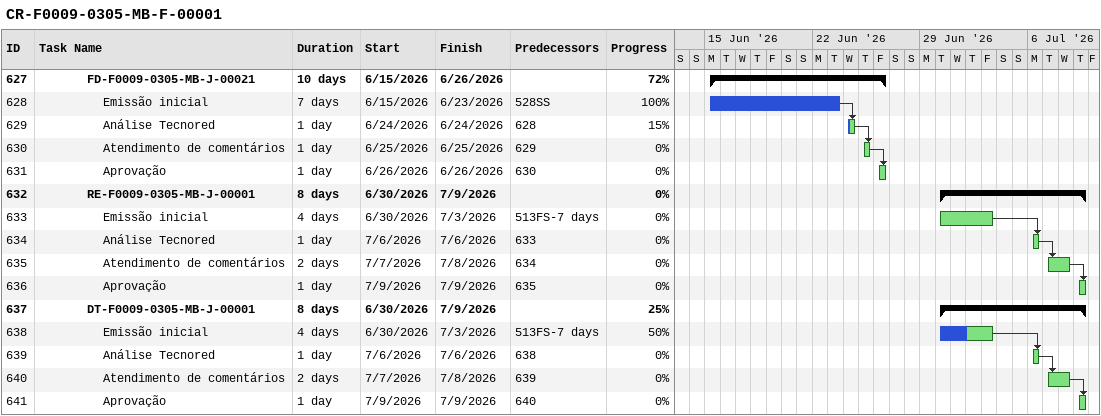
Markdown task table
CR-F0009-0305-MB-F-00001

| ID | Level | Task | Duration | Start | Finish | Predecessors | % complete |
|---|---|---|---|---|---|---|---|
| 627 | 4 | **FD-F0009-0305-MB-J-00021** | 10d | 2026-06-15 | 2026-06-26 |  | 72 |
| 628 | 5 | Emissão inicial | 7d | 2026-06-15 | 2026-06-23 | 528SS | 100 |
| 629 | 5 | Análise Tecnored | 1d | 2026-06-24 | 2026-06-24 | 628 | 15 |
| 630 | 5 | Atendimento de comentários | 1d | 2026-06-25 | 2026-06-25 | 629 | 0 |
| 631 | 5 | Aprovação | 1d | 2026-06-26 | 2026-06-26 | 630 | 0 |
| 632 | 4 | **RE-F0009-0305-MB-J-00001** | 8d | 2026-06-30 | 2026-07-09 |  | 0 |
| 633 | 5 | Emissão inicial | 4d | 2026-06-30 | 2026-07-03 | 513FS-7d | 0 |
| 634 | 5 | Análise Tecnored | 1d | 2026-07-06 | 2026-07-06 | 633 | 0 |
| 635 | 5 | Atendimento de comentários | 2d | 2026-07-07 | 2026-07-08 | 634 | 0 |
| 636 | 5 | Aprovação | 1d | 2026-07-09 | 2026-07-09 | 635 | 0 |
| 637 | 4 | **DT-F0009-0305-MB-J-00001** | 8d | 2026-06-30 | 2026-07-09 |  | 25 |
| 638 | 5 | Emissão inicial | 4d | 2026-06-30 | 2026-07-03 | 513FS-7d | 50 |
| 639 | 5 | Análise Tecnored | 1d | 2026-07-06 | 2026-07-06 | 638 | 0 |
| 640 | 5 | Atendimento de comentários | 2d | 2026-07-07 | 2026-07-08 | 639 | 0 |
| 641 | 5 | Aprovação | 1d | 2026-07-09 | 2026-07-09 | 640 | 0 |
